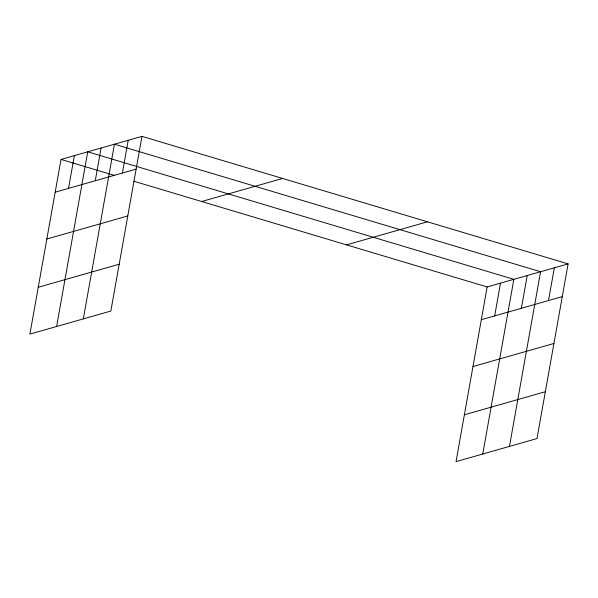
<?xml version="1.0" encoding="UTF-8"?>
<svg xmlns="http://www.w3.org/2000/svg" width="598" height="598" viewBox="0 0 598 598"><rect width="100%" height="100%" fill="white"/><g stroke="black" fill="none" stroke-linecap="round" stroke-linejoin="round"><path stroke-width="0.9" d="M141.965 136.366L61.018 159.427L29.9 334.11L110.847 311.05L141.965 136.366L568.1 263.89L536.982 438.573L456.035 461.634L487.153 286.95L568.1 263.89M68.538 188.37L74.376 155.622M56.616 326.501L87.727 151.817L513.861 279.341L482.75 454.024M95.254 180.76L101.084 148.012M83.324 318.891L114.442 144.208L540.577 271.731L509.459 446.414M122.373 173.031L128.204 140.283M494.673 315.894L500.504 283.146M521.389 308.284L527.219 275.536M548.508 300.555L554.339 267.814M55.18 192.175L136.135 169.114M46.838 239.013L127.793 215.953M201.638 201.511L282.592 178.451M38.242 287.272L119.196 264.211M346.526 244.866L427.473 221.806M481.315 319.698L562.27 296.638M472.973 366.537L553.927 343.476M464.377 414.795L545.331 391.735M61.018 159.427L114.629 175.468M133.967 181.254L487.153 286.95"/></g></svg>
